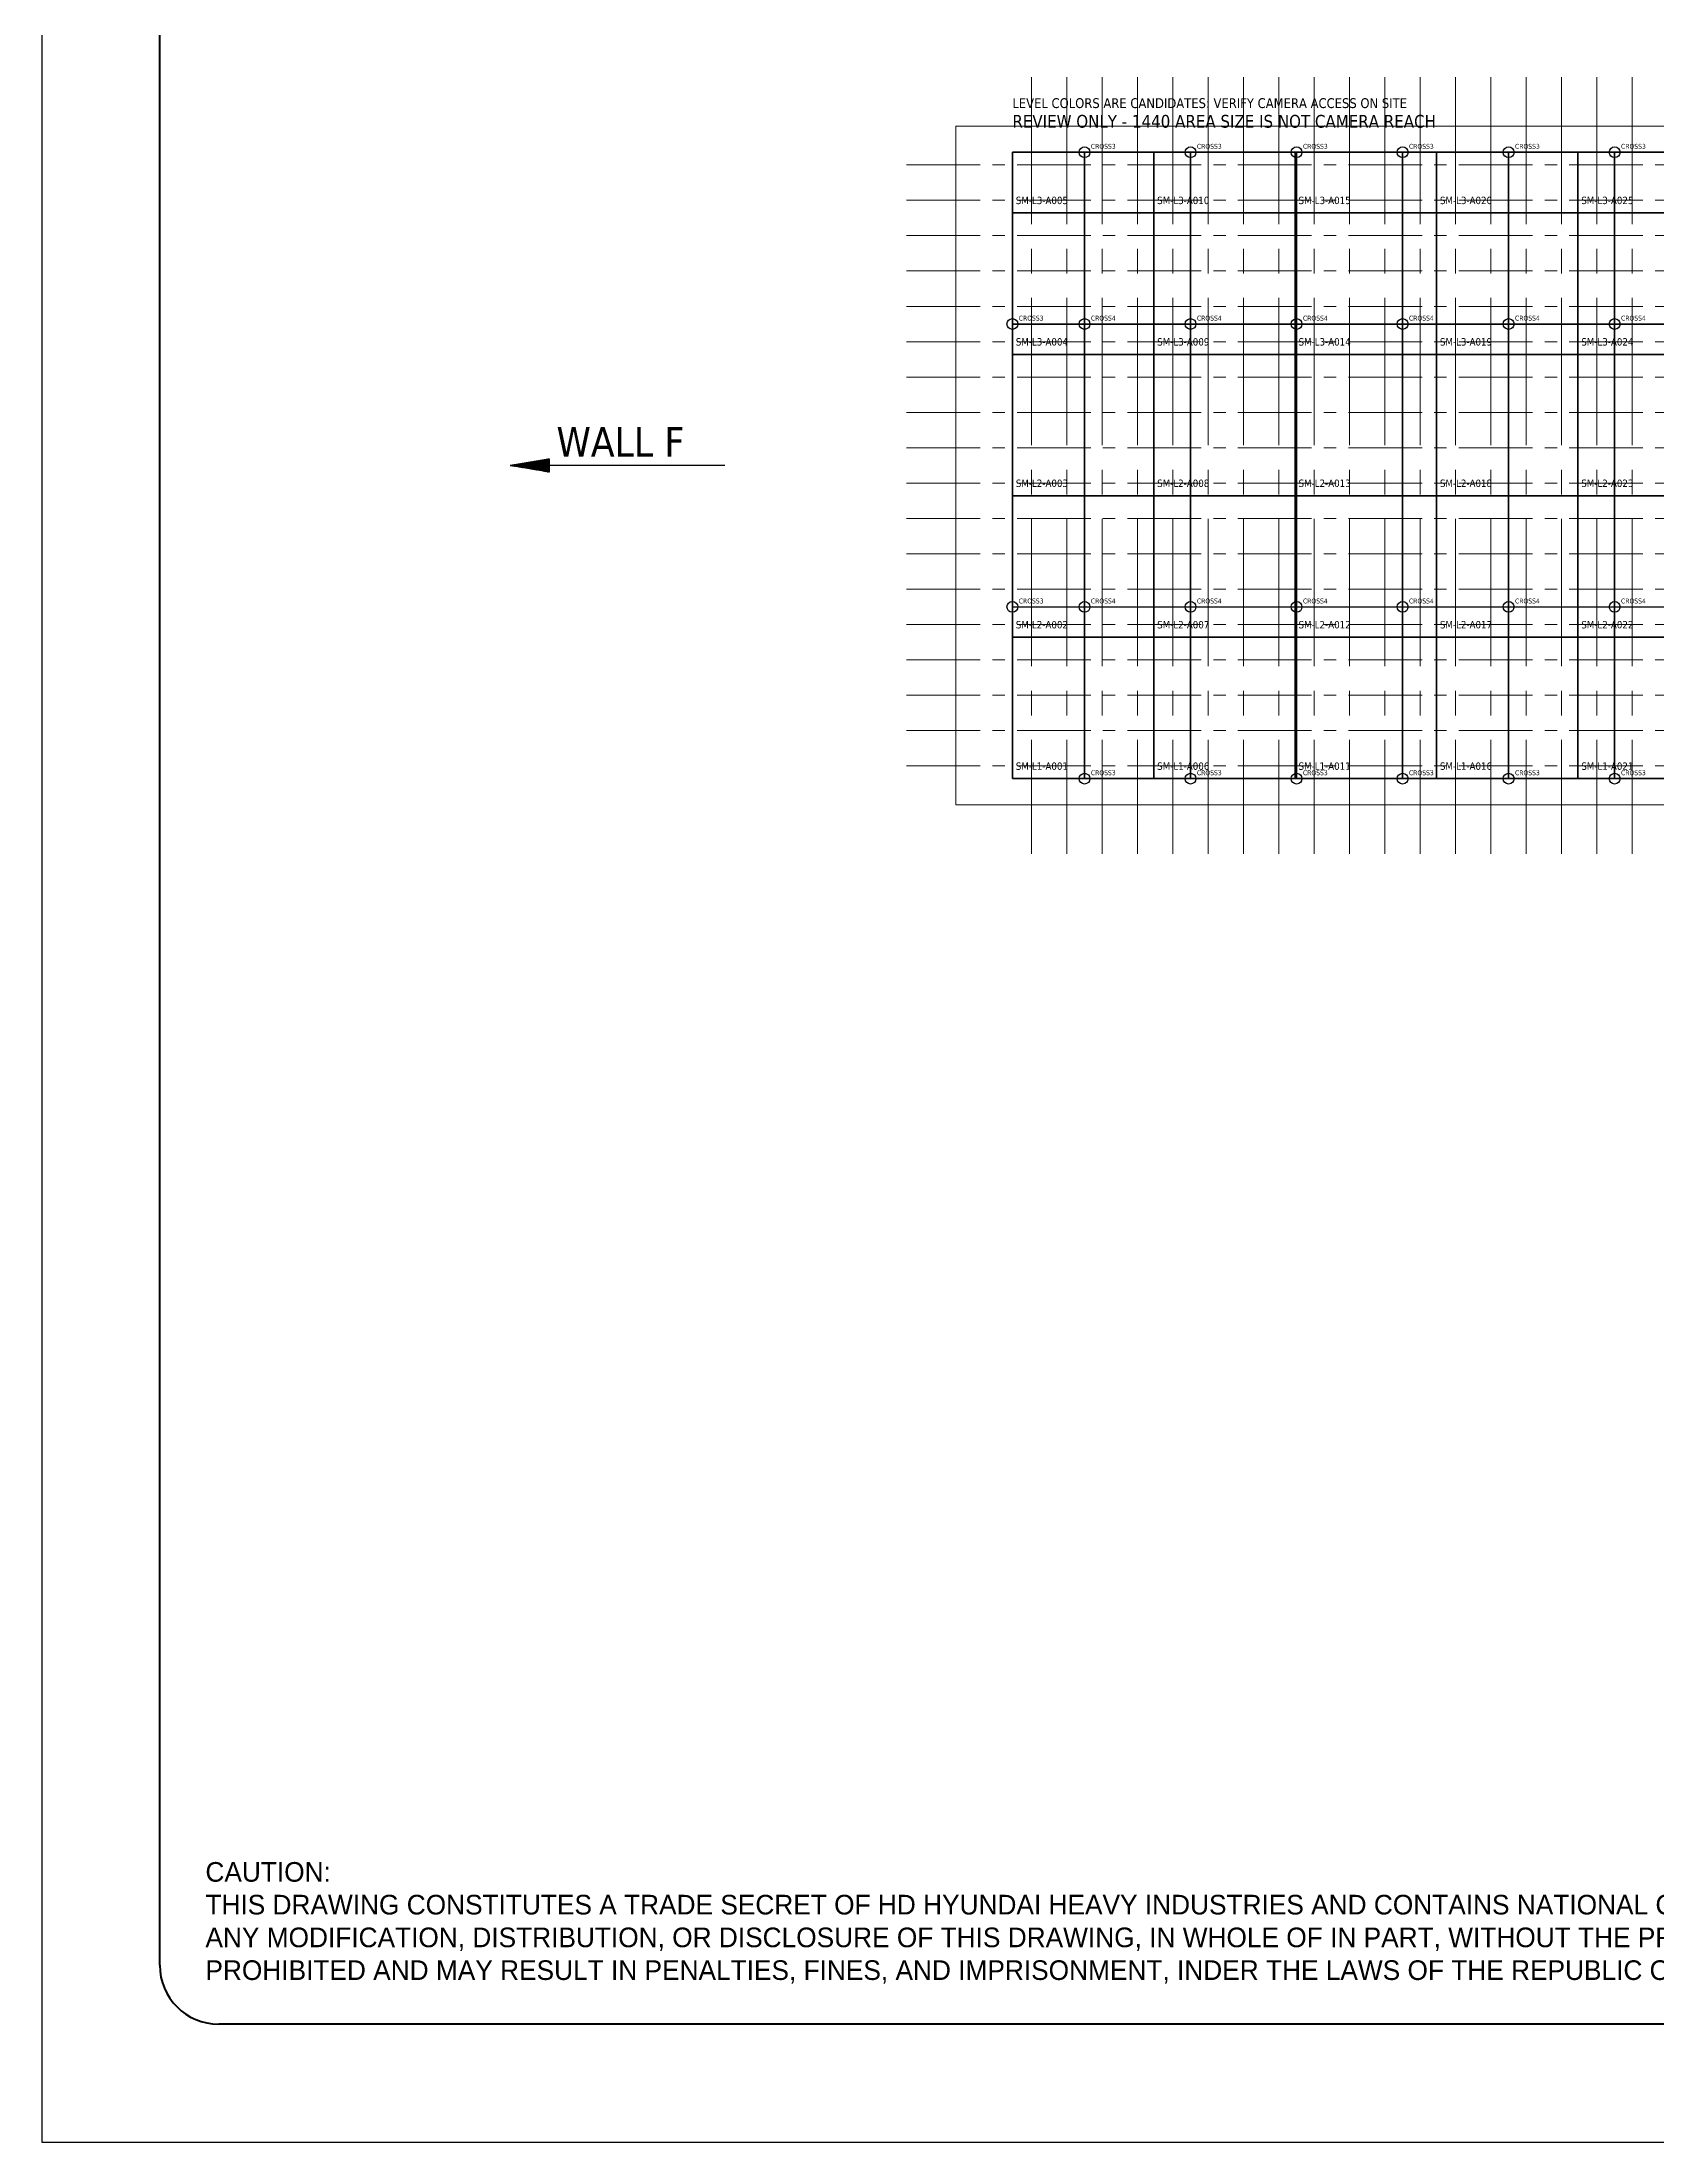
# Model space of a CAD drawing. Extents: x 0 to 50400, y 0 to 35640.
# Drawn here: x 0 to 16441, y 0 to 21381 of the extents above; entities that cross this region are included whole.
import ezdxf
from ezdxf.enums import TextEntityAlignment as Align

# ---------------------------------------------------------------- set-up
doc = ezdxf.new("R2010")
doc.units = 0
doc.linetypes.add('CENTER2', pattern=[225, 150, -25, 25, -25])
for name, color, linetype, lineweight in [('ACS_AREA_L1', 4, 'Continuous', 25), ('ACS_AREA_L2', 2, 'Continuous', 25), ('ACS_AREA_L3', 6, 'Continuous', 25), ('ACS_CROSS3', 200, 'Continuous', 25), ('ACS_CROSS4', 206, 'Continuous', 25), ('ACS_LABEL', 7, 'Continuous', 25), ('ACS_LINE_H', 30, 'Continuous', 25), ('ACS_LINE_V', 30, 'Continuous', 25), ('ACS_VERIFY', 1, 'Continuous', 25), ('KC-2B Membrane Sheet', 181, 'Continuous', 25), ('KC-2B Membrane Sheet UM', 181, 'Continuous', 25), ('KC-2B Steel Wall', 7, 'Continuous', 20), ('KC-2B Wall Name', 3, 'Continuous', 25)]:
    doc.layers.add(name, color=color, linetype=linetype, lineweight=lineweight)
doc.layers.add('MULTI-PLOT-AREA', color=2, linetype='Continuous', plot=False)
doc.layers.add('New Scale Title', color=7, linetype='Continuous')
doc.styles.add('Default', font='tahoma.ttf')

# ---------------------------------------------------------------- blocks, each defined once
blk = doc.blocks.new('MULTI-PLOT-AREA')
at = {"layer": 'MULTI-PLOT-AREA'}
blk.add_lwpolyline([(0, 0), (1, 0), (1, 1), (0, 1)], close=True, dxfattribs=at)

msp = doc.modelspace()

# ---------------------------------------------------------------- hatches: boundary and pattern name
at = {"layer": 'KC-2B Wall Name', "extrusion": (0, 0, -1)}
h = msp.add_hatch(dxfattribs=at)
h.set_pattern_fill('SLOPELINE', color=256, scale=0.75, angle=90, style=0, pattern_type=2)
h.set_pattern_definition([(135, (509800.0271, 14910.1), (-0.5303300859, -0.5303300859), [75, -0.075])])
h.paths.add_polyline_path([(-5166, 17137), (-5166, 17003), (-4768, 17070)])

# ---------------------------------------------------------------- linework, layer by layer
at = {"layer": 'ACS_AREA_L1'}
for points in [[(9885, 13881), (11325, 13881), (11325, 15321), (9885, 15321)], [(11325, 13881), (12765, 13881), (12765, 15321), (11325, 15321)], [(12765, 13881), (14205, 13881), (14205, 15321), (12765, 15321)], [(14205, 13881), (15645, 13881), (15645, 15321), (14205, 15321)], [(15645, 13881), (17085, 13881), (17085, 15321), (15645, 15321)]]:
    msp.add_lwpolyline(points, close=True, dxfattribs=at)
at = {"layer": 'ACS_AREA_L2'}
for points in [[(9885, 16761), (11325, 16761), (11325, 18201), (9885, 18201)], [(11325, 16761), (12765, 16761), (12765, 18201), (11325, 18201)], [(12765, 16761), (14205, 16761), (14205, 18201), (12765, 18201)], [(14205, 16761), (15645, 16761), (15645, 18201), (14205, 18201)], [(15645, 16761), (17085, 16761), (17085, 18201), (15645, 18201)], [(9885, 15321), (11325, 15321), (11325, 16761), (9885, 16761)], [(11325, 15321), (12765, 15321), (12765, 16761), (11325, 16761)], [(12765, 15321), (14205, 15321), (14205, 16761), (12765, 16761)], [(14205, 15321), (15645, 15321), (15645, 16761), (14205, 16761)], [(15645, 15321), (17085, 15321), (17085, 16761), (15645, 16761)]]:
    msp.add_lwpolyline(points, close=True, dxfattribs=at)
at = {"layer": 'ACS_AREA_L3'}
for points in [[(9885, 19641), (11325, 19641), (11325, 20259), (9885, 20259)], [(11325, 19641), (12765, 19641), (12765, 20259), (11325, 20259)], [(12765, 19641), (14205, 19641), (14205, 20259), (12765, 20259)], [(14205, 19641), (15645, 19641), (15645, 20259), (14205, 20259)], [(15645, 19641), (17085, 19641), (17085, 20259), (15645, 20259)], [(9885, 18201), (11325, 18201), (11325, 19641), (9885, 19641)], [(11325, 18201), (12765, 18201), (12765, 19641), (11325, 19641)], [(12765, 18201), (14205, 18201), (14205, 19641), (12765, 19641)], [(14205, 18201), (15645, 18201), (15645, 19641), (14205, 19641)], [(15645, 18201), (17085, 18201), (17085, 19641), (15645, 19641)]]:
    msp.add_lwpolyline(points, close=True, dxfattribs=at)
at = {"layer": 'ACS_CROSS3'}
for centre in [(10620, 20259), (11700, 20259), (12780, 20259), (13860, 20259), (14940, 20259), (16020, 20259), (9885, 18510), (9885, 15630), (10620, 13881), (11700, 13881), (12780, 13881), (13860, 13881), (14940, 13881), (16020, 13881)]:
    msp.add_circle(centre, 55, dxfattribs=at)
at = {"layer": 'ACS_CROSS4'}
for centre in [(10620, 18510), (11700, 18510), (12780, 18510), (13860, 18510), (14940, 18510), (16020, 18510), (10620, 15630), (11700, 15630), (12780, 15630), (13860, 15630), (14940, 15630), (16020, 15630)]:
    msp.add_circle(centre, 55, dxfattribs=at)
at = {"layer": 'ACS_LINE_H'}
for p, q in [((9885, 20259), (11325, 20259)), ((11325, 20259), (12765, 20259)), ((12765, 20259), (14205, 20259)), ((14205, 20259), (15645, 20259)), ((15645, 20259), (17085, 20259)), ((9885, 18510), (11325, 18510)), ((11325, 18510), (12765, 18510)), ((12765, 18510), (14205, 18510)), ((14205, 18510), (15645, 18510)), ((15645, 18510), (17085, 18510)), ((9885, 15630), (11325, 15630)), ((11325, 15630), (12765, 15630)), ((12765, 15630), (14205, 15630)), ((14205, 15630), (15645, 15630)), ((15645, 15630), (17085, 15630)), ((9885, 13881), (11325, 13881)), ((11325, 13881), (12765, 13881)), ((12765, 13881), (14205, 13881)), ((14205, 13881), (15645, 13881)), ((15645, 13881), (17085, 13881))]:
    msp.add_line(p, q, dxfattribs=at)
at = {"layer": 'ACS_LINE_V'}
for p, q in [((9885, 19641), (9885, 20259)), ((10620, 19641), (10620, 20259)), ((11700, 19641), (11700, 20259)), ((12780, 19641), (12780, 20259)), ((13860, 19641), (13860, 20259)), ((14940, 19641), (14940, 20259)), ((16020, 19641), (16020, 20259)), ((9885, 18201), (9885, 19641)), ((10620, 18201), (10620, 19641)), ((11700, 18201), (11700, 19641)), ((12780, 18201), (12780, 19641)), ((13860, 18201), (13860, 19641)), ((14940, 18201), (14940, 19641)), ((16020, 18201), (16020, 19641)), ((9885, 16761), (9885, 18201)), ((10620, 16761), (10620, 18201)), ((11700, 16761), (11700, 18201)), ((12780, 16761), (12780, 18201)), ((13860, 16761), (13860, 18201)), ((14940, 16761), (14940, 18201)), ((16020, 16761), (16020, 18201)), ((9885, 15321), (9885, 16761)), ((10620, 15321), (10620, 16761)), ((11700, 15321), (11700, 16761)), ((12780, 15321), (12780, 16761)), ((13860, 15321), (13860, 16761)), ((14940, 15321), (14940, 16761)), ((16020, 15321), (16020, 16761)), ((9885, 13881), (9885, 15321)), ((10620, 13881), (10620, 15321)), ((11700, 13881), (11700, 15321)), ((12780, 13881), (12780, 15321)), ((13860, 13881), (13860, 15321)), ((14940, 13881), (14940, 15321)), ((16020, 13881), (16020, 15321))]:
    msp.add_line(p, q, dxfattribs=at)
at = {"layer": 'KC-2B Membrane Sheet'}
for points in [[(11700, 18510), (10620, 18510), (10620, 20259), (11700, 20259), (11700, 18510)], [(12780, 18510), (11700, 18510), (11700, 20259), (12780, 20259), (12780, 18510)], [(13860, 18510), (12780, 18510), (12780, 20259), (13860, 20259), (13860, 18510)], [(14940, 18510), (13860, 18510), (13860, 20259), (14940, 20259), (14940, 18510)], [(16020, 18510), (14940, 18510), (14940, 20259), (16020, 20259), (16020, 18510)], [(17100, 18510), (16020, 18510), (16020, 20259), (17100, 20259), (17100, 18510)], [(9885, 15630), (10620, 15630), (10620, 13881), (9885, 13881), (9885, 15630)], [(10620, 15630), (11700, 15630), (11700, 13881), (10620, 13881), (10620, 15630)], [(11700, 15630), (12780, 15630), (12780, 13881), (11700, 13881), (11700, 15630)], [(12780, 15630), (13860, 15630), (13860, 13881), (12780, 13881), (12780, 15630)], [(13860, 15630), (14940, 15630), (14940, 13881), (13860, 13881), (13860, 15630)], [(14940, 15630), (16020, 15630), (16020, 13881), (14940, 13881), (14940, 15630)], [(16020, 15630), (17100, 15630), (17100, 13881), (16020, 13881), (16020, 15630)]]:
    msp.add_lwpolyline(points, dxfattribs=at)
at = {"layer": 'KC-2B Membrane Sheet UM', "linetype": 'Continuous'}
for p, q in [((9885, 18510), (9885, 15630)), ((10620, 15630), (10620, 18510)), ((10620, 18510), (10620, 15630)), ((11700, 15630), (11700, 18510)), ((11700, 18510), (11700, 15630)), ((12780, 15630), (12780, 18510)), ((12780, 18510), (12780, 15630)), ((13860, 15630), (13860, 18510)), ((13860, 18510), (13860, 15630)), ((14940, 15630), (14940, 18510)), ((14940, 18510), (14940, 15630)), ((16020, 15630), (16020, 18510)), ((16020, 18510), (16020, 15630))]:
    msp.add_line(p, q, dxfattribs=at)
at = {"layer": 'KC-2B Membrane Sheet UM'}
msp.add_lwpolyline([(9885, 20259), (10620, 20259), (10620, 18510), (9885, 18510), (9885, 20259)], dxfattribs=at)
at = {"layer": 'KC-2B Steel Wall', "linetype": 'CENTER2', "ltscale": 10}
for p, q in [((10080, 21025), (10080, 13115)), ((10440, 21025), (10440, 13115)), ((10800, 21025), (10800, 13115)), ((11160, 21025), (11160, 13115)), ((11520, 21025), (11520, 13115)), ((11880, 21025), (11880, 13115)), ((12240, 21025), (12240, 13115)), ((12600, 21025), (12600, 13115)), ((12960, 21025), (12960, 13115)), ((13320, 21025), (13320, 13115)), ((13680, 21025), (13680, 13115)), ((14040, 21025), (14040, 13115)), ((14400, 21025), (14400, 13115)), ((14760, 21025), (14760, 13115)), ((15120, 21025), (15120, 13115)), ((15480, 21025), (15480, 13115)), ((15840, 21025), (15840, 13115)), ((16200, 21025), (16200, 13115))]:
    msp.add_line(p, q, dxfattribs=at)
at = {"layer": 'KC-2B Steel Wall', "extrusion": (0, 0, -1)}
for p, q in [((9308, 13615), (9308, 20525)), ((9308, 20525), (41093, 20525)), ((41093, 13615), (9308, 13615))]:
    msp.add_line(p, q, dxfattribs=at)
at = {"layer": 'KC-2B Steel Wall', "linetype": 'CENTER2', "ltscale": 5}
for p, q in [((8808, 20130), (41593, 20130)), ((8808, 19770), (41593, 19770)), ((8808, 19410), (41593, 19410)), ((8808, 19050), (41593, 19050)), ((8808, 18690), (41593, 18690)), ((8808, 18330), (41593, 18330)), ((8808, 17970), (41593, 17970)), ((8808, 17610), (41593, 17610)), ((8808, 17250), (41593, 17250)), ((8808, 16890), (41593, 16890)), ((8808, 16530), (41593, 16530)), ((8808, 16170), (41593, 16170)), ((8808, 15810), (41593, 15810)), ((8808, 15450), (41593, 15450)), ((8808, 15090), (41593, 15090)), ((8808, 14730), (41593, 14730)), ((8808, 14370), (41593, 14370)), ((8808, 14010), (41593, 14010))]:
    msp.add_line(p, q, dxfattribs=at)
at = {"layer": 'KC-2B Wall Name'}
msp.add_line((6955, 17070), (5166, 17070), dxfattribs=at)
at = {"layer": 'KC-2B Wall Name', "extrusion": (0, 0, -1)}
msp.add_lwpolyline([(-5166, 17137), (-5166, 17003), (-4768, 17070)], close=True, dxfattribs=at)
at = {"layer": 'New Scale Title', "color": 7, "linetype": 'Continuous', "lineweight": 40}
for p, q in [((1200, 1800), (1200, 33480)), ((48600, 1200), (1800, 1200))]:
    msp.add_line(p, q, dxfattribs=at)
msp.add_arc((1800, 1800), 600, 180, 270, dxfattribs=at)

# ---------------------------------------------------------------- block references
at = {"layer": 'New Scale Title', "lineweight": 5, "xscale": 50400, "yscale": 35640, "zscale": 1.2}
msp.add_blockref('MULTI-PLOT-AREA', (0, 0), dxfattribs=at)

# ---------------------------------------------------------------- texts
at = {"insert": (1665, 2850), "char_height": 200, "attachment_point": 1}
msp.add_mtext_dynamic_manual_height_columns('CAUTION:\\PTHIS DRAWING CONSTITUTES A TRADE SECRET OF HD HYUNDAI HEAVY INDUSTRIES AND CONTAINS NATIONAL CORE TECHNOLOGY DATA PROTECTED UNDER THE LAWS OF THE REPUBLIC OF KOREA.^JANY MODIFICATION, DISTRIBUTION, OR DISCLOSURE OF THIS DRAWING, IN WHOLE OF IN PART, WITHOUT THE PRIOR WRITTEN CONSENT OF HD HYUNDAI HEAVY INDUSTIRES IS STRICTLY^JPROHIBITED AND MAY RESULT IN PENALTIES, FINES, AND IMPRISONMENT, INDER THE LAWS OF THE REPUBLIC OF KOREA AND THE LAWS IN ANY APPLICABLE JURISDICTIONS. ALL RIGHTS RESERVED', width=552900.89, gutter_width=16936, heights=[-1233], dxfattribs=at)
at = {"layer": 'ACS_CROSS3', "style": 'Default'}
for p in [(10685, 20294), (11765, 20294), (12845, 20294), (13925, 20294), (15005, 20294), (16085, 20294), (9950, 18545), (9950, 15665), (10685, 13916), (11765, 13916), (12845, 13916), (13925, 13916), (15005, 13916), (16085, 13916)]:
    msp.add_text('CROSS3', height=50, dxfattribs=at).set_placement(p)
at = {"layer": 'ACS_CROSS4', "style": 'Default'}
for p in [(10685, 18545), (11765, 18545), (12845, 18545), (13925, 18545), (15005, 18545), (16085, 18545), (10685, 15665), (11765, 15665), (12845, 15665), (13925, 15665), (15005, 15665), (16085, 15665)]:
    msp.add_text('CROSS4', height=50, dxfattribs=at).set_placement(p)
at = {"layer": 'ACS_LABEL', "style": 'Default'}
for s, p in [('SM-L3-A005', (9920, 19731)), ('SM-L3-A010', (11360, 19731)), ('SM-L3-A015', (12800, 19731)), ('SM-L3-A020', (14240, 19731)), ('SM-L3-A025', (15680, 19731)), ('SM-L3-A004', (9920, 18291)), ('SM-L3-A009', (11360, 18291)), ('SM-L3-A014', (12800, 18291)), ('SM-L3-A019', (14240, 18291)), ('SM-L3-A024', (15680, 18291)), ('SM-L2-A003', (9920, 16851)), ('SM-L2-A008', (11360, 16851)), ('SM-L2-A013', (12800, 16851)), ('SM-L2-A018', (14240, 16851)), ('SM-L2-A023', (15680, 16851)), ('SM-L2-A002', (9920, 15411)), ('SM-L2-A007', (11360, 15411)), ('SM-L2-A012', (12800, 15411)), ('SM-L2-A017', (14240, 15411)), ('SM-L2-A022', (15680, 15411)), ('SM-L1-A001', (9920, 13971)), ('SM-L1-A006', (11360, 13971)), ('SM-L1-A011', (12800, 13971)), ('SM-L1-A016', (14240, 13971)), ('SM-L1-A021', (15680, 13971))]:
    msp.add_text(s, height=75, dxfattribs=at).set_placement(p)
at = {"layer": 'ACS_VERIFY', "style": 'Default'}
for s, height, p in [('LEVEL COLORS ARE CANDIDATES: VERIFY CAMERA ACCESS ON SITE', 100, (9885, 20709)), ('REVIEW ONLY - 1440 AREA SIZE IS NOT CAMERA REACH', 130, (9885, 20509))]:
    msp.add_text(s, height=height, dxfattribs=at).set_placement(p)
at = {"layer": 'KC-2B Wall Name', "style": 'Default'}
msp.add_text('WALL F', height=300, dxfattribs=at).set_placement((5241, 17070), align=Align.BOTTOM_LEFT)

doc.saveas('drawing.dxf')
